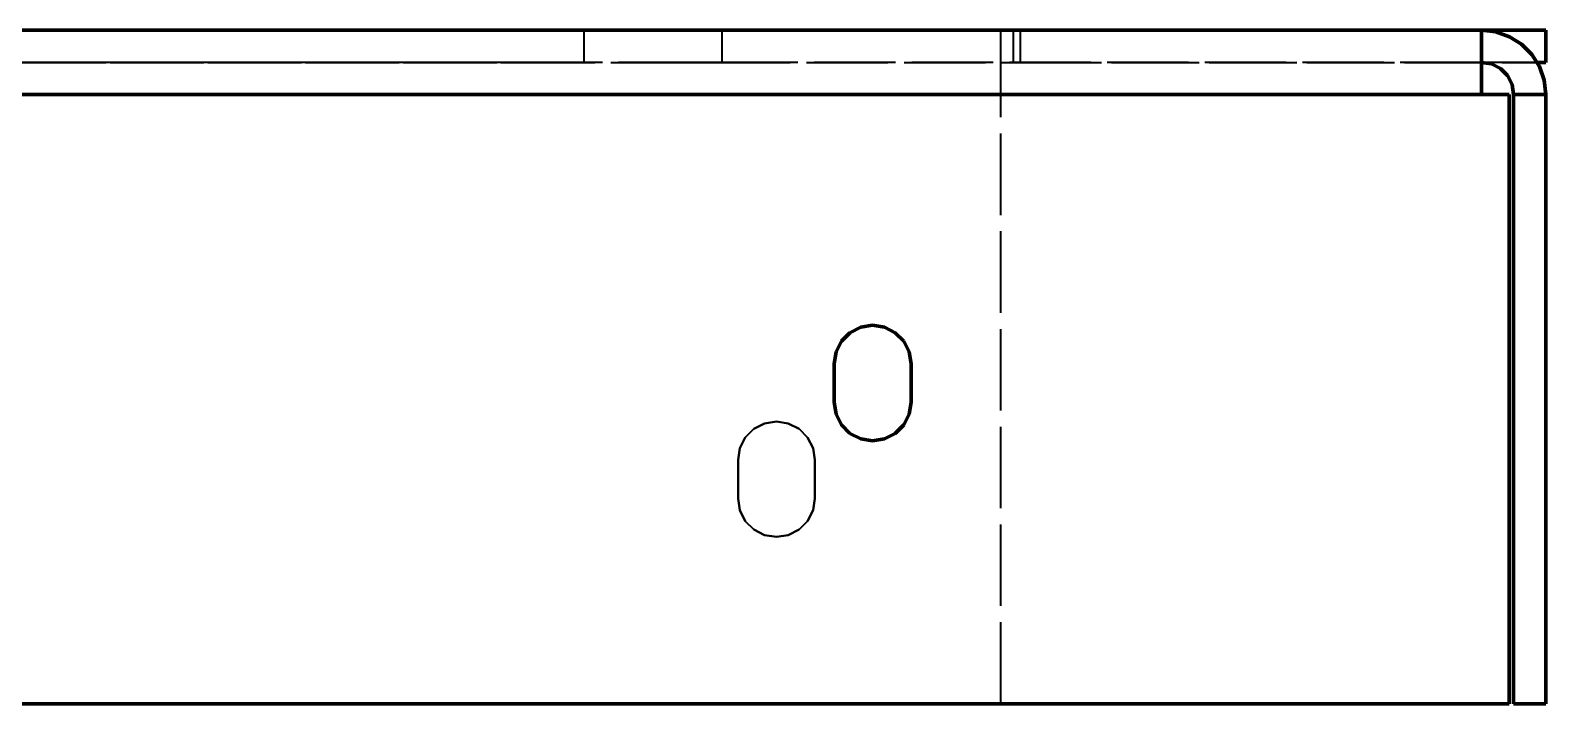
# Model space of a CAD drawing. Header units: millimetres. Extents: x 0 to 420, y 0 to 297.
# Drawn here: x 177.52 to 201.16, y 131.5 to 142 of the extents above; entities that cross this region are included whole.
import ezdxf

# ---------------------------------------------------------------- set-up
doc = ezdxf.new("R2010")
doc.units = ezdxf.units.MM
doc.linetypes.add('DASHED', pattern=[1.524, 1.27, -0.254])

msp = doc.modelspace()

# ---------------------------------------------------------------- linework, layer by layer
at = {"color": 1, "lineweight": 70}
for p, q in [((103.819, 142), (200.162, 142)), ((200.384, 141.975), (200.162, 142)), ((200.162, 142), (200.162, 141.994)), ((200.162, 142), (201.162, 142)), ((200.162, 141.994), (200.162, 141.975)), ((200.162, 141.975), (200.162, 141.944)), ((200.162, 141.944), (200.162, 141.901)), ((200.162, 141.901), (200.162, 141.847)), ((200.162, 141.847), (200.162, 141.782)), ((200.596, 141.901), (200.384, 141.975)), ((200.785, 141.782), (200.596, 141.901)), ((201.162, 142), (201.162, 141.5)), ((200.162, 141.782), (200.162, 141.707)), ((200.162, 141.707), (200.162, 141.623)), ((200.162, 141.623), (200.162, 141.532)), ((200.944, 141.623), (200.785, 141.782)), ((201.063, 141.434), (200.944, 141.623)), ((200.162, 141.532), (200.162, 141.434)), ((200.162, 141.5), (200.316, 141.476)), ((200.162, 141.434), (200.162, 141.33)), ((200.316, 141.476), (200.456, 141.405)), ((200.456, 141.405), (200.566, 141.294)), ((201.162, 141.5), (201.028, 141.5)), ((201.137, 141.223), (201.063, 141.434)), ((200.162, 141.33), (200.162, 141.223)), ((200.162, 141.223), (200.162, 141.112)), ((200.566, 141.294), (200.637, 141.155)), ((200.637, 141.155), (200.662, 141)), ((201.162, 141), (201.137, 141.223)), ((200.162, 141), (103.819, 141)), ((200.162, 141.112), (200.162, 141)), ((200.162, 141), (200.591, 141)), ((200.591, 141), (200.591, 131.5)), ((200.662, 141), (200.662, 131.5)), ((200.662, 141), (201.162, 141)), ((201.162, 131.5), (201.162, 141)), ((190.309, 137.285), (190.476, 137.371)), ((190.476, 137.371), (190.662, 137.4)), ((190.662, 137.4), (190.847, 137.371)), ((190.847, 137.371), (191.014, 137.285)), ((190.091, 136.985), (190.176, 137.153)), ((190.176, 137.153), (190.309, 137.285)), ((191.014, 137.285), (191.147, 137.153)), ((191.147, 137.153), (191.232, 136.985)), ((190.062, 136.8), (190.091, 136.985)), ((191.232, 136.985), (191.262, 136.8)), ((190.062, 136.2), (190.062, 136.8)), ((191.262, 136.8), (191.262, 136.2)), ((190.091, 136.015), (190.062, 136.2)), ((191.262, 136.2), (191.232, 136.015)), ((190.176, 135.847), (190.091, 136.015)), ((191.232, 136.015), (191.147, 135.847)), ((190.309, 135.715), (190.176, 135.847)), ((190.476, 135.629), (190.309, 135.715)), ((191.014, 135.715), (190.847, 135.629)), ((191.147, 135.847), (191.014, 135.715)), ((190.662, 135.6), (190.476, 135.629)), ((190.847, 135.629), (190.662, 135.6)), ((200.591, 131.5), (103.55, 131.5)), ((200.662, 131.5), (201.162, 131.5))]:
    msp.add_line(p, q, dxfattribs=at)
at = {"color": 5, "linetype": 'DASHED', "lineweight": 35}
for p, q in [((192.662, 142), (103.819, 142)), ((186.162, 142), (108.662, 142)), ((108.662, 142), (186.162, 142)), ((186.162, 141.5), (186.162, 142)), ((186.162, 141.5), (186.162, 142)), ((187.028, 142), (187.012, 142)), ((187.012, 142), (187.028, 142)), ((187.028, 142), (187.012, 142)), ((187.012, 142), (187.028, 142)), ((187.028, 142), (187.012, 142)), ((187.012, 142), (187.028, 142)), ((187.028, 142), (187.012, 142)), ((187.012, 142), (187.028, 142)), ((187.028, 142), (187.012, 142)), ((187.012, 142), (187.028, 142)), ((187.028, 142), (187.012, 142)), ((187.012, 142), (187.028, 142)), ((187.076, 142), (187.028, 142)), ((187.028, 142), (187.076, 142)), ((187.076, 142), (187.028, 142)), ((187.028, 142), (187.076, 142)), ((187.076, 142), (187.028, 142)), ((187.028, 142), (187.076, 142)), ((187.076, 142), (187.028, 142)), ((187.028, 142), (187.076, 142)), ((187.076, 142), (187.028, 142)), ((187.028, 142), (187.076, 142)), ((187.076, 142), (187.028, 142)), ((187.028, 142), (187.076, 142)), ((187.153, 142), (187.076, 142)), ((187.076, 142), (187.153, 142)), ((187.153, 142), (187.076, 142)), ((187.076, 142), (187.153, 142)), ((187.153, 142), (187.076, 142)), ((187.076, 142), (187.153, 142)), ((187.153, 142), (187.076, 142)), ((187.076, 142), (187.153, 142)), ((187.153, 142), (187.076, 142)), ((187.076, 142), (187.153, 142)), ((187.153, 142), (187.076, 142)), ((187.076, 142), (187.153, 142)), ((187.256, 142), (187.153, 142)), ((187.153, 142), (187.256, 142)), ((187.256, 142), (187.153, 142)), ((187.153, 142), (187.256, 142)), ((187.256, 142), (187.153, 142)), ((187.153, 142), (187.256, 142)), ((187.256, 142), (187.153, 142)), ((187.153, 142), (187.256, 142)), ((187.256, 142), (187.153, 142)), ((187.153, 142), (187.256, 142)), ((187.256, 142), (187.153, 142)), ((187.153, 142), (187.256, 142)), ((187.38, 142), (187.256, 142)), ((187.256, 142), (187.38, 142)), ((187.38, 142), (187.256, 142)), ((187.256, 142), (187.38, 142)), ((187.38, 142), (187.256, 142)), ((187.256, 142), (187.38, 142)), ((187.38, 142), (187.256, 142)), ((187.256, 142), (187.38, 142)), ((187.38, 142), (187.256, 142)), ((187.256, 142), (187.38, 142)), ((187.38, 142), (187.256, 142)), ((187.256, 142), (187.38, 142)), ((187.517, 142), (187.38, 142)), ((187.38, 142), (187.517, 142)), ((187.517, 142), (187.38, 142)), ((187.38, 142), (187.517, 142)), ((187.517, 142), (187.38, 142)), ((187.38, 142), (187.517, 142)), ((187.517, 142), (187.38, 142)), ((187.38, 142), (187.517, 142)), ((187.517, 142), (187.38, 142)), ((187.38, 142), (187.517, 142)), ((187.517, 142), (187.38, 142)), ((187.38, 142), (187.517, 142)), ((187.662, 142), (187.517, 142)), ((187.517, 142), (187.662, 142)), ((187.662, 142), (187.517, 142)), ((187.517, 142), (187.662, 142)), ((187.662, 142), (187.517, 142)), ((187.517, 142), (187.662, 142)), ((187.662, 142), (187.517, 142)), ((187.517, 142), (187.662, 142)), ((187.662, 142), (187.517, 142)), ((187.517, 142), (187.662, 142)), ((187.662, 142), (187.517, 142)), ((187.517, 142), (187.662, 142)), ((187.806, 142), (187.662, 142)), ((187.662, 142), (187.806, 142)), ((187.806, 142), (187.662, 142)), ((187.662, 142), (187.806, 142)), ((187.806, 142), (187.662, 142)), ((187.662, 142), (187.806, 142)), ((187.806, 142), (187.662, 142)), ((187.662, 142), (187.806, 142)), ((187.806, 142), (187.662, 142)), ((187.662, 142), (187.806, 142)), ((187.806, 142), (187.662, 142)), ((187.662, 142), (187.806, 142)), ((187.944, 142), (187.806, 142)), ((187.806, 142), (187.944, 142)), ((187.944, 142), (187.806, 142)), ((187.806, 142), (187.944, 142)), ((187.944, 142), (187.806, 142)), ((187.806, 142), (187.944, 142)), ((187.944, 142), (187.806, 142)), ((187.806, 142), (187.944, 142)), ((187.944, 142), (187.806, 142)), ((187.806, 142), (187.944, 142)), ((187.944, 142), (187.806, 142)), ((187.806, 142), (187.944, 142)), ((188.067, 142), (187.944, 142)), ((187.944, 142), (188.067, 142)), ((188.067, 142), (187.944, 142)), ((187.944, 142), (188.067, 142)), ((188.067, 142), (187.944, 142)), ((187.944, 142), (188.067, 142)), ((188.067, 142), (187.944, 142)), ((187.944, 142), (188.067, 142)), ((188.067, 142), (187.944, 142)), ((187.944, 142), (188.067, 142)), ((188.067, 142), (187.944, 142)), ((187.944, 142), (188.067, 142)), ((188.17, 142), (188.067, 142)), ((188.067, 142), (188.17, 142)), ((188.17, 142), (188.067, 142)), ((188.067, 142), (188.17, 142)), ((188.17, 142), (188.067, 142)), ((188.067, 142), (188.17, 142)), ((188.17, 142), (188.067, 142)), ((188.067, 142), (188.17, 142)), ((188.17, 142), (188.067, 142)), ((188.067, 142), (188.17, 142)), ((188.17, 142), (188.067, 142)), ((188.067, 142), (188.17, 142)), ((188.247, 142), (188.17, 142)), ((188.17, 142), (188.247, 142)), ((188.247, 142), (188.17, 142)), ((188.17, 142), (188.247, 142)), ((188.247, 142), (188.17, 142)), ((188.17, 142), (188.247, 142)), ((188.247, 142), (188.17, 142)), ((188.17, 142), (188.247, 142)), ((188.247, 142), (188.17, 142)), ((188.17, 142), (188.247, 142)), ((188.247, 142), (188.17, 142)), ((188.17, 142), (188.247, 142)), ((188.295, 142), (188.247, 142)), ((188.247, 142), (188.295, 142)), ((188.295, 142), (188.247, 142)), ((188.247, 142), (188.295, 142)), ((188.295, 142), (188.247, 142)), ((188.247, 142), (188.295, 142)), ((188.295, 142), (188.247, 142)), ((188.247, 142), (188.295, 142)), ((188.295, 142), (188.247, 142)), ((188.247, 142), (188.295, 142)), ((188.295, 142), (188.247, 142)), ((188.247, 142), (188.295, 142)), ((188.312, 142), (188.295, 142)), ((188.295, 142), (188.312, 142)), ((188.312, 142), (188.295, 142)), ((188.295, 142), (188.312, 142)), ((188.312, 142), (188.295, 142)), ((188.295, 142), (188.312, 142)), ((188.312, 142), (188.295, 142)), ((188.295, 142), (188.312, 142)), ((188.312, 142), (188.295, 142)), ((188.295, 142), (188.312, 142)), ((188.312, 142), (188.295, 142)), ((188.295, 142), (188.312, 142)), ((188.312, 142), (188.312, 141.5)), ((188.312, 142), (188.312, 141.5)), ((188.312, 142), (188.312, 141.5)), ((188.312, 142), (188.312, 141.5)), ((188.312, 142), (188.312, 141.5)), ((188.312, 142), (188.312, 141.5)), ((192.662, 141.994), (192.662, 142)), ((192.662, 141.5), (192.662, 142)), ((192.664, 142), (192.662, 142)), ((192.662, 141.975), (192.662, 141.994)), ((192.662, 141.944), (192.662, 141.975)), ((192.662, 141.901), (192.662, 141.944)), ((192.662, 141.847), (192.662, 141.901)), ((192.662, 141.782), (192.662, 141.847)), ((192.672, 142), (192.664, 142)), ((192.683, 142), (192.672, 142)), ((192.699, 142), (192.683, 142)), ((192.718, 142), (192.699, 142)), ((192.739, 142), (192.718, 142)), ((192.762, 142), (192.739, 142)), ((192.784, 142), (192.762, 142)), ((192.805, 142), (192.784, 142)), ((192.824, 142), (192.805, 142)), ((192.84, 142), (192.824, 142)), ((192.852, 142), (192.84, 142)), ((192.859, 142), (192.852, 142)), ((192.862, 142), (192.859, 142)), ((192.862, 141.5), (192.862, 142)), ((192.862, 141.5), (192.862, 142)), ((192.862, 142), (201.162, 142)), ((192.962, 142), (192.962, 141.5)), ((192.962, 142), (192.962, 141.5)), ((200.162, 142), (192.962, 142)), ((192.962, 142), (200.162, 142)), ((200.064, 142), (200.062, 142)), ((200.062, 142), (200.062, 142)), ((200.062, 142), (200.062, 142)), ((200.062, 142), (200.064, 142)), ((200.067, 142), (200.064, 142)), ((200.064, 142), (200.067, 142)), ((200.072, 142), (200.067, 142)), ((200.067, 142), (200.072, 142)), ((200.077, 142), (200.072, 142)), ((200.072, 142), (200.077, 142)), ((200.083, 142), (200.077, 142)), ((200.077, 142), (200.083, 142)), ((200.091, 142), (200.083, 142)), ((200.083, 142), (200.091, 142)), ((200.099, 142), (200.091, 142)), ((200.091, 142), (200.099, 142)), ((200.108, 142), (200.099, 142)), ((200.099, 142), (200.108, 142)), ((200.118, 142), (200.108, 142)), ((200.108, 142), (200.118, 142)), ((200.129, 142), (200.118, 142)), ((200.118, 142), (200.129, 142)), ((200.139, 142), (200.129, 142)), ((200.129, 142), (200.139, 142)), ((200.15, 142), (200.139, 142)), ((200.139, 142), (200.15, 142)), ((200.162, 142), (200.15, 142)), ((200.15, 142), (200.162, 142)), ((200.384, 141.975), (200.162, 142)), ((200.162, 142), (200.384, 141.975)), ((200.162, 141.5), (200.162, 142)), ((200.162, 142), (200.384, 141.975)), ((200.596, 141.901), (200.384, 141.975)), ((200.384, 141.975), (200.596, 141.901)), ((200.384, 141.975), (200.596, 141.901)), ((200.785, 141.782), (200.596, 141.901)), ((200.596, 141.901), (200.785, 141.782)), ((200.596, 141.901), (200.785, 141.782)), ((201.162, 141.5), (201.162, 142)), ((192.662, 141.707), (192.662, 141.782)), ((192.662, 141.623), (192.662, 141.707)), ((192.662, 141.532), (192.662, 141.623)), ((200.944, 141.623), (200.785, 141.782)), ((200.785, 141.782), (200.944, 141.623)), ((200.785, 141.782), (200.944, 141.623)), ((201.063, 141.434), (200.944, 141.623)), ((200.944, 141.623), (201.063, 141.434)), ((200.944, 141.623), (201.063, 141.434)), ((66.184, 141.5), (192.662, 141.5)), ((200.162, 141.5), (103.819, 141.5)), ((108.662, 141.5), (186.162, 141.5)), ((186.162, 141.5), (108.662, 141.5)), ((187.028, 141.5), (187.012, 141.5)), ((187.012, 141.5), (187.028, 141.5)), ((187.028, 141.5), (187.012, 141.5)), ((187.012, 141.5), (187.028, 141.5)), ((187.028, 141.5), (187.012, 141.5)), ((187.012, 141.5), (187.028, 141.5)), ((187.028, 141.5), (187.012, 141.5)), ((187.012, 141.5), (187.028, 141.5)), ((187.028, 141.5), (187.012, 141.5)), ((187.012, 141.5), (187.028, 141.5)), ((187.028, 141.5), (187.012, 141.5)), ((187.012, 141.5), (187.028, 141.5)), ((187.076, 141.5), (187.028, 141.5)), ((187.028, 141.5), (187.076, 141.5)), ((187.076, 141.5), (187.028, 141.5)), ((187.028, 141.5), (187.076, 141.5)), ((187.076, 141.5), (187.028, 141.5)), ((187.028, 141.5), (187.076, 141.5)), ((187.076, 141.5), (187.028, 141.5)), ((187.028, 141.5), (187.076, 141.5)), ((187.076, 141.5), (187.028, 141.5)), ((187.028, 141.5), (187.076, 141.5)), ((187.076, 141.5), (187.028, 141.5)), ((187.028, 141.5), (187.076, 141.5)), ((187.153, 141.5), (187.076, 141.5)), ((187.076, 141.5), (187.153, 141.5)), ((187.153, 141.5), (187.076, 141.5)), ((187.076, 141.5), (187.153, 141.5)), ((187.153, 141.5), (187.076, 141.5)), ((187.076, 141.5), (187.153, 141.5)), ((187.153, 141.5), (187.076, 141.5)), ((187.076, 141.5), (187.153, 141.5)), ((187.153, 141.5), (187.076, 141.5)), ((187.076, 141.5), (187.153, 141.5)), ((187.153, 141.5), (187.076, 141.5)), ((187.076, 141.5), (187.153, 141.5)), ((187.256, 141.5), (187.153, 141.5)), ((187.153, 141.5), (187.256, 141.5)), ((187.256, 141.5), (187.153, 141.5)), ((187.153, 141.5), (187.256, 141.5)), ((187.256, 141.5), (187.153, 141.5)), ((187.153, 141.5), (187.256, 141.5)), ((187.256, 141.5), (187.153, 141.5)), ((187.153, 141.5), (187.256, 141.5)), ((187.256, 141.5), (187.153, 141.5)), ((187.153, 141.5), (187.256, 141.5)), ((187.256, 141.5), (187.153, 141.5)), ((187.153, 141.5), (187.256, 141.5)), ((187.38, 141.5), (187.256, 141.5)), ((187.256, 141.5), (187.38, 141.5)), ((187.38, 141.5), (187.256, 141.5)), ((187.256, 141.5), (187.38, 141.5)), ((187.38, 141.5), (187.256, 141.5)), ((187.256, 141.5), (187.38, 141.5)), ((187.38, 141.5), (187.256, 141.5)), ((187.256, 141.5), (187.38, 141.5)), ((187.38, 141.5), (187.256, 141.5)), ((187.256, 141.5), (187.38, 141.5)), ((187.38, 141.5), (187.256, 141.5)), ((187.256, 141.5), (187.38, 141.5)), ((187.517, 141.5), (187.38, 141.5)), ((187.38, 141.5), (187.517, 141.5)), ((187.517, 141.5), (187.38, 141.5)), ((187.38, 141.5), (187.517, 141.5)), ((187.517, 141.5), (187.38, 141.5)), ((187.38, 141.5), (187.517, 141.5)), ((187.517, 141.5), (187.38, 141.5)), ((187.38, 141.5), (187.517, 141.5)), ((187.517, 141.5), (187.38, 141.5)), ((187.38, 141.5), (187.517, 141.5)), ((187.517, 141.5), (187.38, 141.5)), ((187.38, 141.5), (187.517, 141.5)), ((187.662, 141.5), (187.517, 141.5)), ((187.517, 141.5), (187.662, 141.5)), ((187.662, 141.5), (187.517, 141.5)), ((187.517, 141.5), (187.662, 141.5)), ((187.662, 141.5), (187.517, 141.5)), ((187.517, 141.5), (187.662, 141.5)), ((187.662, 141.5), (187.517, 141.5)), ((187.517, 141.5), (187.662, 141.5)), ((187.662, 141.5), (187.517, 141.5)), ((187.517, 141.5), (187.662, 141.5)), ((187.662, 141.5), (187.517, 141.5)), ((187.517, 141.5), (187.662, 141.5)), ((187.806, 141.5), (187.662, 141.5)), ((187.662, 141.5), (187.806, 141.5)), ((187.806, 141.5), (187.662, 141.5)), ((187.662, 141.5), (187.806, 141.5)), ((187.806, 141.5), (187.662, 141.5)), ((187.662, 141.5), (187.806, 141.5)), ((187.806, 141.5), (187.662, 141.5)), ((187.662, 141.5), (187.806, 141.5)), ((187.806, 141.5), (187.662, 141.5)), ((187.662, 141.5), (187.806, 141.5)), ((187.806, 141.5), (187.662, 141.5)), ((187.662, 141.5), (187.806, 141.5)), ((187.944, 141.5), (187.806, 141.5)), ((187.806, 141.5), (187.944, 141.5)), ((187.944, 141.5), (187.806, 141.5)), ((187.806, 141.5), (187.944, 141.5)), ((187.944, 141.5), (187.806, 141.5)), ((187.806, 141.5), (187.944, 141.5)), ((187.944, 141.5), (187.806, 141.5)), ((187.806, 141.5), (187.944, 141.5)), ((187.944, 141.5), (187.806, 141.5)), ((187.806, 141.5), (187.944, 141.5)), ((187.944, 141.5), (187.806, 141.5)), ((187.806, 141.5), (187.944, 141.5)), ((188.067, 141.5), (187.944, 141.5)), ((187.944, 141.5), (188.067, 141.5)), ((188.067, 141.5), (187.944, 141.5)), ((187.944, 141.5), (188.067, 141.5)), ((188.067, 141.5), (187.944, 141.5)), ((187.944, 141.5), (188.067, 141.5)), ((188.067, 141.5), (187.944, 141.5)), ((187.944, 141.5), (188.067, 141.5)), ((188.067, 141.5), (187.944, 141.5)), ((187.944, 141.5), (188.067, 141.5)), ((188.067, 141.5), (187.944, 141.5)), ((187.944, 141.5), (188.067, 141.5)), ((188.17, 141.5), (188.067, 141.5)), ((188.067, 141.5), (188.17, 141.5)), ((188.17, 141.5), (188.067, 141.5)), ((188.067, 141.5), (188.17, 141.5)), ((188.17, 141.5), (188.067, 141.5)), ((188.067, 141.5), (188.17, 141.5)), ((188.17, 141.5), (188.067, 141.5)), ((188.067, 141.5), (188.17, 141.5)), ((188.17, 141.5), (188.067, 141.5)), ((188.067, 141.5), (188.17, 141.5)), ((188.17, 141.5), (188.067, 141.5)), ((188.067, 141.5), (188.17, 141.5)), ((188.247, 141.5), (188.17, 141.5)), ((188.17, 141.5), (188.247, 141.5)), ((188.247, 141.5), (188.17, 141.5)), ((188.17, 141.5), (188.247, 141.5)), ((188.247, 141.5), (188.17, 141.5)), ((188.17, 141.5), (188.247, 141.5)), ((188.247, 141.5), (188.17, 141.5)), ((188.17, 141.5), (188.247, 141.5)), ((188.247, 141.5), (188.17, 141.5)), ((188.17, 141.5), (188.247, 141.5)), ((188.247, 141.5), (188.17, 141.5)), ((188.17, 141.5), (188.247, 141.5)), ((188.295, 141.5), (188.247, 141.5)), ((188.247, 141.5), (188.295, 141.5)), ((188.295, 141.5), (188.247, 141.5)), ((188.247, 141.5), (188.295, 141.5)), ((188.295, 141.5), (188.247, 141.5)), ((188.247, 141.5), (188.295, 141.5)), ((188.295, 141.5), (188.247, 141.5)), ((188.247, 141.5), (188.295, 141.5)), ((188.295, 141.5), (188.247, 141.5)), ((188.247, 141.5), (188.295, 141.5)), ((188.295, 141.5), (188.247, 141.5)), ((188.247, 141.5), (188.295, 141.5)), ((188.312, 141.5), (188.295, 141.5)), ((188.295, 141.5), (188.312, 141.5)), ((188.312, 141.5), (188.295, 141.5)), ((188.295, 141.5), (188.312, 141.5)), ((188.312, 141.5), (188.295, 141.5)), ((188.295, 141.5), (188.312, 141.5)), ((188.312, 141.5), (188.295, 141.5)), ((188.295, 141.5), (188.312, 141.5)), ((188.312, 141.5), (188.295, 141.5)), ((188.295, 141.5), (188.312, 141.5)), ((188.312, 141.5), (188.295, 141.5)), ((188.295, 141.5), (188.312, 141.5)), ((192.662, 141.434), (192.662, 141.532)), ((192.662, 141.5), (192.664, 141.5)), ((192.662, 141.497), (192.662, 141.5)), ((192.662, 141.487), (192.662, 141.497)), ((192.662, 141.472), (192.662, 141.487)), ((192.662, 141.45), (192.662, 141.472)), ((192.662, 141.423), (192.662, 141.45)), ((192.662, 141.33), (192.662, 141.434)), ((192.662, 141.391), (192.662, 141.423)), ((192.662, 141.354), (192.662, 141.391)), ((192.664, 141.5), (192.672, 141.5)), ((192.672, 141.5), (192.683, 141.5)), ((192.683, 141.5), (192.699, 141.5)), ((192.699, 141.5), (192.718, 141.5)), ((192.718, 141.5), (192.739, 141.5)), ((192.739, 141.5), (192.762, 141.5)), ((192.762, 141.5), (192.784, 141.5)), ((192.784, 141.5), (192.805, 141.5)), ((192.805, 141.5), (192.824, 141.5)), ((192.824, 141.5), (192.84, 141.5)), ((192.84, 141.5), (192.852, 141.5)), ((192.852, 141.5), (192.859, 141.5)), ((192.859, 141.5), (192.862, 141.5)), ((192.862, 141.5), (201.162, 141.5)), ((192.962, 141.5), (200.162, 141.5)), ((200.162, 141.5), (192.962, 141.5)), ((200.064, 141.5), (200.062, 141.5)), ((200.062, 141.5), (200.062, 141.5)), ((200.062, 141.5), (200.062, 141.5)), ((200.062, 141.5), (200.064, 141.5)), ((200.067, 141.5), (200.064, 141.5)), ((200.064, 141.5), (200.067, 141.5)), ((200.072, 141.5), (200.067, 141.5)), ((200.067, 141.5), (200.072, 141.5)), ((200.077, 141.5), (200.072, 141.5)), ((200.072, 141.5), (200.077, 141.5)), ((200.083, 141.5), (200.077, 141.5)), ((200.077, 141.5), (200.083, 141.5)), ((200.091, 141.5), (200.083, 141.5)), ((200.083, 141.5), (200.091, 141.5)), ((200.099, 141.5), (200.091, 141.5)), ((200.091, 141.5), (200.099, 141.5)), ((200.108, 141.5), (200.099, 141.5)), ((200.099, 141.5), (200.108, 141.5)), ((200.118, 141.5), (200.108, 141.5)), ((200.108, 141.5), (200.118, 141.5)), ((200.129, 141.5), (200.118, 141.5)), ((200.118, 141.5), (200.129, 141.5)), ((200.139, 141.5), (200.129, 141.5)), ((200.129, 141.5), (200.139, 141.5)), ((200.15, 141.5), (200.139, 141.5)), ((200.139, 141.5), (200.15, 141.5)), ((200.162, 141.5), (200.15, 141.5)), ((200.15, 141.5), (200.162, 141.5)), ((200.162, 141.5), (200.316, 141.476)), ((200.316, 141.476), (200.162, 141.5)), ((201.028, 141.5), (200.162, 141.5)), ((200.162, 141.5), (200.162, 141.497)), ((200.316, 141.476), (200.162, 141.5)), ((200.162, 141.497), (200.162, 141.487)), ((200.162, 141.487), (200.162, 141.472)), ((200.162, 141.472), (200.162, 141.45)), ((200.162, 141.45), (200.162, 141.423)), ((200.162, 141.423), (200.162, 141.391)), ((200.162, 141.391), (200.162, 141.354)), ((200.316, 141.476), (200.456, 141.405)), ((200.456, 141.405), (200.316, 141.476)), ((200.456, 141.405), (200.316, 141.476)), ((200.456, 141.405), (200.566, 141.294)), ((200.566, 141.294), (200.456, 141.405)), ((200.566, 141.294), (200.456, 141.405)), ((201.137, 141.223), (201.063, 141.434)), ((201.063, 141.434), (201.137, 141.223)), ((201.063, 141.434), (201.137, 141.223)), ((192.662, 141.312), (192.662, 141.354)), ((192.662, 141.223), (192.662, 141.33)), ((192.662, 141.266), (192.662, 141.312)), ((192.662, 141.217), (192.662, 141.266)), ((192.662, 141.112), (192.662, 141.223)), ((192.662, 141.165), (192.662, 141.217)), ((192.662, 141.111), (192.662, 141.165)), ((200.162, 141.354), (200.162, 141.312)), ((200.162, 141.312), (200.162, 141.266)), ((200.162, 141.266), (200.162, 141.217)), ((200.162, 141.217), (200.162, 141.165)), ((200.162, 141.165), (200.162, 141.111)), ((200.566, 141.294), (200.637, 141.155)), ((200.637, 141.155), (200.566, 141.294)), ((200.637, 141.155), (200.566, 141.294)), ((200.637, 141.155), (200.662, 141)), ((200.662, 141), (200.637, 141.155)), ((200.662, 141), (200.637, 141.155)), ((201.162, 141), (201.137, 141.223)), ((201.137, 141.223), (201.162, 141)), ((201.137, 141.223), (201.162, 141)), ((192.662, 141), (192.662, 141.112)), ((192.662, 141.056), (192.662, 141.111)), ((192.662, 141), (192.662, 141.056)), ((192.662, 131.5), (192.662, 141)), ((192.662, 131.5), (192.662, 141)), ((200.162, 141.111), (200.162, 141.056)), ((200.162, 141.056), (200.162, 141)), ((200.162, 141), (200.591, 141)), ((200.591, 141), (200.591, 131.5)), ((200.662, 141), (200.662, 131.5)), ((200.662, 131.5), (200.662, 141)), ((200.662, 141), (201.162, 141)), ((200.662, 131.5), (200.662, 141)), ((200.662, 141), (201.162, 141)), ((201.162, 131.5), (201.162, 141)), ((201.162, 141), (201.162, 131.5)), ((201.162, 141), (201.162, 131.5)), ((190.476, 137.371), (190.309, 137.285)), ((190.662, 137.4), (190.476, 137.371)), ((190.847, 137.371), (190.662, 137.4)), ((191.014, 137.285), (190.847, 137.371)), ((200.662, 137.396), (200.662, 137.4)), ((200.662, 137.4), (200.662, 137.396)), ((200.662, 137.396), (200.662, 137.4)), ((200.662, 137.4), (200.662, 137.396)), ((200.662, 137.396), (200.662, 137.4)), ((200.662, 137.4), (200.662, 137.396)), ((200.662, 137.396), (200.662, 137.4)), ((200.662, 137.4), (200.662, 137.396)), ((200.662, 137.396), (200.662, 137.4)), ((200.662, 137.4), (200.662, 137.396)), ((200.662, 137.396), (200.662, 137.4)), ((200.662, 137.4), (200.662, 137.396)), ((200.662, 137.385), (200.662, 137.396)), ((200.662, 137.396), (200.662, 137.385)), ((200.662, 137.385), (200.662, 137.396)), ((200.662, 137.396), (200.662, 137.385)), ((200.662, 137.385), (200.662, 137.396)), ((200.662, 137.396), (200.662, 137.385)), ((200.662, 137.385), (200.662, 137.396)), ((200.662, 137.396), (200.662, 137.385)), ((200.662, 137.385), (200.662, 137.396)), ((200.662, 137.396), (200.662, 137.385)), ((200.662, 137.385), (200.662, 137.396)), ((200.662, 137.396), (200.662, 137.385)), ((200.662, 137.366), (200.662, 137.385)), ((200.662, 137.385), (200.662, 137.366)), ((200.662, 137.366), (200.662, 137.385)), ((200.662, 137.385), (200.662, 137.366)), ((200.662, 137.366), (200.662, 137.385)), ((200.662, 137.385), (200.662, 137.366)), ((200.662, 137.366), (200.662, 137.385)), ((200.662, 137.385), (200.662, 137.366)), ((200.662, 137.366), (200.662, 137.385)), ((200.662, 137.385), (200.662, 137.366)), ((200.662, 137.366), (200.662, 137.385)), ((200.662, 137.385), (200.662, 137.366)), ((200.662, 137.341), (200.662, 137.366)), ((200.662, 137.366), (200.662, 137.341)), ((200.662, 137.341), (200.662, 137.366)), ((200.662, 137.366), (200.662, 137.341)), ((200.662, 137.341), (200.662, 137.366)), ((200.662, 137.366), (200.662, 137.341)), ((200.662, 137.341), (200.662, 137.366)), ((200.662, 137.366), (200.662, 137.341)), ((200.662, 137.341), (200.662, 137.366)), ((200.662, 137.366), (200.662, 137.341)), ((200.662, 137.341), (200.662, 137.366)), ((200.662, 137.366), (200.662, 137.341)), ((201.162, 137.396), (201.162, 137.4)), ((201.162, 137.4), (201.162, 137.396)), ((201.162, 137.396), (201.162, 137.4)), ((201.162, 137.4), (201.162, 137.396)), ((201.162, 137.396), (201.162, 137.4)), ((201.162, 137.4), (201.162, 137.396)), ((201.162, 137.396), (201.162, 137.4)), ((201.162, 137.4), (201.162, 137.396)), ((201.162, 137.396), (201.162, 137.4)), ((201.162, 137.4), (201.162, 137.396)), ((201.162, 137.396), (201.162, 137.4)), ((201.162, 137.4), (201.162, 137.396)), ((201.162, 137.385), (201.162, 137.396)), ((201.162, 137.396), (201.162, 137.385)), ((201.162, 137.385), (201.162, 137.396)), ((201.162, 137.396), (201.162, 137.385)), ((201.162, 137.385), (201.162, 137.396)), ((201.162, 137.396), (201.162, 137.385)), ((201.162, 137.385), (201.162, 137.396)), ((201.162, 137.396), (201.162, 137.385)), ((201.162, 137.385), (201.162, 137.396)), ((201.162, 137.396), (201.162, 137.385)), ((201.162, 137.385), (201.162, 137.396)), ((201.162, 137.396), (201.162, 137.385)), ((201.162, 137.366), (201.162, 137.385)), ((201.162, 137.385), (201.162, 137.366)), ((201.162, 137.366), (201.162, 137.385)), ((201.162, 137.385), (201.162, 137.366)), ((201.162, 137.366), (201.162, 137.385)), ((201.162, 137.385), (201.162, 137.366)), ((201.162, 137.366), (201.162, 137.385)), ((201.162, 137.385), (201.162, 137.366)), ((201.162, 137.366), (201.162, 137.385)), ((201.162, 137.385), (201.162, 137.366)), ((201.162, 137.366), (201.162, 137.385)), ((201.162, 137.385), (201.162, 137.366)), ((201.162, 137.341), (201.162, 137.366)), ((201.162, 137.366), (201.162, 137.341)), ((201.162, 137.341), (201.162, 137.366)), ((201.162, 137.366), (201.162, 137.341)), ((201.162, 137.341), (201.162, 137.366)), ((201.162, 137.366), (201.162, 137.341)), ((201.162, 137.341), (201.162, 137.366)), ((201.162, 137.366), (201.162, 137.341)), ((201.162, 137.341), (201.162, 137.366)), ((201.162, 137.366), (201.162, 137.341)), ((201.162, 137.341), (201.162, 137.366)), ((201.162, 137.366), (201.162, 137.341)), ((190.176, 137.153), (190.091, 136.985)), ((190.309, 137.285), (190.176, 137.153)), ((191.147, 137.153), (191.014, 137.285)), ((191.232, 136.985), (191.147, 137.153)), ((200.662, 137.308), (200.662, 137.341)), ((200.662, 137.341), (200.662, 137.308)), ((200.662, 137.308), (200.662, 137.341)), ((200.662, 137.341), (200.662, 137.308)), ((200.662, 137.308), (200.662, 137.341)), ((200.662, 137.341), (200.662, 137.308)), ((200.662, 137.308), (200.662, 137.341)), ((200.662, 137.341), (200.662, 137.308)), ((200.662, 137.308), (200.662, 137.341)), ((200.662, 137.341), (200.662, 137.308)), ((200.662, 137.308), (200.662, 137.341)), ((200.662, 137.341), (200.662, 137.308)), ((200.662, 137.269), (200.662, 137.308)), ((200.662, 137.308), (200.662, 137.269)), ((200.662, 137.269), (200.662, 137.308)), ((200.662, 137.308), (200.662, 137.269)), ((200.662, 137.269), (200.662, 137.308)), ((200.662, 137.308), (200.662, 137.269)), ((200.662, 137.269), (200.662, 137.308)), ((200.662, 137.308), (200.662, 137.269)), ((200.662, 137.269), (200.662, 137.308)), ((200.662, 137.308), (200.662, 137.269)), ((200.662, 137.269), (200.662, 137.308)), ((200.662, 137.308), (200.662, 137.269)), ((200.662, 137.224), (200.662, 137.269)), ((200.662, 137.269), (200.662, 137.224)), ((200.662, 137.224), (200.662, 137.269)), ((200.662, 137.269), (200.662, 137.224)), ((200.662, 137.224), (200.662, 137.269)), ((200.662, 137.269), (200.662, 137.224)), ((200.662, 137.224), (200.662, 137.269)), ((200.662, 137.269), (200.662, 137.224)), ((200.662, 137.224), (200.662, 137.269)), ((200.662, 137.269), (200.662, 137.224)), ((200.662, 137.224), (200.662, 137.269)), ((200.662, 137.269), (200.662, 137.224)), ((200.662, 137.174), (200.662, 137.224)), ((200.662, 137.224), (200.662, 137.174)), ((200.662, 137.174), (200.662, 137.224)), ((200.662, 137.224), (200.662, 137.174)), ((200.662, 137.174), (200.662, 137.224)), ((200.662, 137.224), (200.662, 137.174)), ((200.662, 137.174), (200.662, 137.224)), ((200.662, 137.224), (200.662, 137.174)), ((200.662, 137.174), (200.662, 137.224)), ((200.662, 137.224), (200.662, 137.174)), ((200.662, 137.174), (200.662, 137.224)), ((200.662, 137.224), (200.662, 137.174)), ((200.662, 137.119), (200.662, 137.174)), ((200.662, 137.174), (200.662, 137.119)), ((200.662, 137.119), (200.662, 137.174)), ((200.662, 137.174), (200.662, 137.119)), ((200.662, 137.119), (200.662, 137.174)), ((200.662, 137.174), (200.662, 137.119)), ((200.662, 137.119), (200.662, 137.174)), ((200.662, 137.174), (200.662, 137.119)), ((200.662, 137.119), (200.662, 137.174)), ((200.662, 137.174), (200.662, 137.119)), ((200.662, 137.119), (200.662, 137.174)), ((200.662, 137.174), (200.662, 137.119)), ((200.662, 137.06), (200.662, 137.119)), ((200.662, 137.119), (200.662, 137.06)), ((200.662, 137.06), (200.662, 137.119)), ((200.662, 137.119), (200.662, 137.06)), ((200.662, 137.06), (200.662, 137.119)), ((200.662, 137.119), (200.662, 137.06)), ((200.662, 137.06), (200.662, 137.119)), ((200.662, 137.119), (200.662, 137.06)), ((200.662, 137.06), (200.662, 137.119)), ((200.662, 137.119), (200.662, 137.06)), ((200.662, 137.06), (200.662, 137.119)), ((200.662, 137.119), (200.662, 137.06)), ((201.162, 137.308), (201.162, 137.341)), ((201.162, 137.341), (201.162, 137.308)), ((201.162, 137.308), (201.162, 137.341)), ((201.162, 137.341), (201.162, 137.308)), ((201.162, 137.308), (201.162, 137.341)), ((201.162, 137.341), (201.162, 137.308)), ((201.162, 137.308), (201.162, 137.341)), ((201.162, 137.341), (201.162, 137.308)), ((201.162, 137.308), (201.162, 137.341)), ((201.162, 137.341), (201.162, 137.308)), ((201.162, 137.308), (201.162, 137.341)), ((201.162, 137.341), (201.162, 137.308)), ((201.162, 137.269), (201.162, 137.308)), ((201.162, 137.308), (201.162, 137.269)), ((201.162, 137.269), (201.162, 137.308)), ((201.162, 137.308), (201.162, 137.269)), ((201.162, 137.269), (201.162, 137.308)), ((201.162, 137.308), (201.162, 137.269)), ((201.162, 137.269), (201.162, 137.308)), ((201.162, 137.308), (201.162, 137.269)), ((201.162, 137.269), (201.162, 137.308)), ((201.162, 137.308), (201.162, 137.269)), ((201.162, 137.269), (201.162, 137.308)), ((201.162, 137.308), (201.162, 137.269)), ((201.162, 137.224), (201.162, 137.269)), ((201.162, 137.269), (201.162, 137.224)), ((201.162, 137.224), (201.162, 137.269)), ((201.162, 137.269), (201.162, 137.224)), ((201.162, 137.224), (201.162, 137.269)), ((201.162, 137.269), (201.162, 137.224)), ((201.162, 137.224), (201.162, 137.269)), ((201.162, 137.269), (201.162, 137.224)), ((201.162, 137.224), (201.162, 137.269)), ((201.162, 137.269), (201.162, 137.224)), ((201.162, 137.224), (201.162, 137.269)), ((201.162, 137.269), (201.162, 137.224)), ((201.162, 137.174), (201.162, 137.224)), ((201.162, 137.224), (201.162, 137.174)), ((201.162, 137.174), (201.162, 137.224)), ((201.162, 137.224), (201.162, 137.174)), ((201.162, 137.174), (201.162, 137.224)), ((201.162, 137.224), (201.162, 137.174)), ((201.162, 137.174), (201.162, 137.224)), ((201.162, 137.224), (201.162, 137.174)), ((201.162, 137.174), (201.162, 137.224)), ((201.162, 137.224), (201.162, 137.174)), ((201.162, 137.174), (201.162, 137.224)), ((201.162, 137.224), (201.162, 137.174)), ((201.162, 137.119), (201.162, 137.174)), ((201.162, 137.174), (201.162, 137.119)), ((201.162, 137.119), (201.162, 137.174)), ((201.162, 137.174), (201.162, 137.119)), ((201.162, 137.119), (201.162, 137.174)), ((201.162, 137.174), (201.162, 137.119)), ((201.162, 137.119), (201.162, 137.174)), ((201.162, 137.174), (201.162, 137.119)), ((201.162, 137.119), (201.162, 137.174)), ((201.162, 137.174), (201.162, 137.119)), ((201.162, 137.119), (201.162, 137.174)), ((201.162, 137.174), (201.162, 137.119)), ((201.162, 137.06), (201.162, 137.119)), ((201.162, 137.119), (201.162, 137.06)), ((201.162, 137.06), (201.162, 137.119)), ((201.162, 137.119), (201.162, 137.06)), ((201.162, 137.06), (201.162, 137.119)), ((201.162, 137.119), (201.162, 137.06)), ((201.162, 137.06), (201.162, 137.119)), ((201.162, 137.119), (201.162, 137.06)), ((201.162, 137.06), (201.162, 137.119)), ((201.162, 137.119), (201.162, 137.06)), ((201.162, 137.06), (201.162, 137.119)), ((201.162, 137.119), (201.162, 137.06)), ((190.091, 136.985), (190.062, 136.8)), ((191.262, 136.8), (191.232, 136.985)), ((200.662, 136.998), (200.662, 137.06)), ((200.662, 137.06), (200.662, 136.998)), ((200.662, 136.998), (200.662, 137.06)), ((200.662, 137.06), (200.662, 136.998)), ((200.662, 136.998), (200.662, 137.06)), ((200.662, 137.06), (200.662, 136.998)), ((200.662, 136.998), (200.662, 137.06)), ((200.662, 137.06), (200.662, 136.998)), ((200.662, 136.998), (200.662, 137.06)), ((200.662, 137.06), (200.662, 136.998)), ((200.662, 136.998), (200.662, 137.06)), ((200.662, 137.06), (200.662, 136.998)), ((200.662, 136.934), (200.662, 136.998)), ((200.662, 136.998), (200.662, 136.934)), ((200.662, 136.934), (200.662, 136.998)), ((200.662, 136.998), (200.662, 136.934)), ((200.662, 136.934), (200.662, 136.998)), ((200.662, 136.998), (200.662, 136.934)), ((200.662, 136.934), (200.662, 136.998)), ((200.662, 136.998), (200.662, 136.934)), ((200.662, 136.934), (200.662, 136.998)), ((200.662, 136.998), (200.662, 136.934)), ((200.662, 136.934), (200.662, 136.998)), ((200.662, 136.998), (200.662, 136.934)), ((200.662, 136.867), (200.662, 136.934)), ((200.662, 136.934), (200.662, 136.867)), ((200.662, 136.867), (200.662, 136.934)), ((200.662, 136.934), (200.662, 136.867)), ((200.662, 136.867), (200.662, 136.934)), ((200.662, 136.934), (200.662, 136.867)), ((200.662, 136.867), (200.662, 136.934)), ((200.662, 136.934), (200.662, 136.867)), ((200.662, 136.867), (200.662, 136.934)), ((200.662, 136.934), (200.662, 136.867)), ((200.662, 136.867), (200.662, 136.934)), ((200.662, 136.934), (200.662, 136.867)), ((201.162, 136.998), (201.162, 137.06)), ((201.162, 137.06), (201.162, 136.998)), ((201.162, 136.998), (201.162, 137.06)), ((201.162, 137.06), (201.162, 136.998)), ((201.162, 136.998), (201.162, 137.06)), ((201.162, 137.06), (201.162, 136.998)), ((201.162, 136.998), (201.162, 137.06)), ((201.162, 137.06), (201.162, 136.998)), ((201.162, 136.998), (201.162, 137.06)), ((201.162, 137.06), (201.162, 136.998)), ((201.162, 136.998), (201.162, 137.06)), ((201.162, 137.06), (201.162, 136.998)), ((201.162, 136.934), (201.162, 136.998)), ((201.162, 136.998), (201.162, 136.934)), ((201.162, 136.934), (201.162, 136.998)), ((201.162, 136.998), (201.162, 136.934)), ((201.162, 136.934), (201.162, 136.998)), ((201.162, 136.998), (201.162, 136.934)), ((201.162, 136.934), (201.162, 136.998)), ((201.162, 136.998), (201.162, 136.934)), ((201.162, 136.934), (201.162, 136.998)), ((201.162, 136.998), (201.162, 136.934)), ((201.162, 136.934), (201.162, 136.998)), ((201.162, 136.998), (201.162, 136.934)), ((201.162, 136.867), (201.162, 136.934)), ((201.162, 136.934), (201.162, 136.867)), ((201.162, 136.867), (201.162, 136.934)), ((201.162, 136.934), (201.162, 136.867)), ((201.162, 136.867), (201.162, 136.934)), ((201.162, 136.934), (201.162, 136.867)), ((201.162, 136.867), (201.162, 136.934)), ((201.162, 136.934), (201.162, 136.867)), ((201.162, 136.867), (201.162, 136.934)), ((201.162, 136.934), (201.162, 136.867)), ((201.162, 136.867), (201.162, 136.934)), ((201.162, 136.934), (201.162, 136.867)), ((190.062, 136.8), (190.062, 136.2)), ((191.262, 136.2), (191.262, 136.8)), ((200.662, 136.8), (200.662, 136.867)), ((200.662, 136.867), (200.662, 136.8)), ((200.662, 136.8), (200.662, 136.867)), ((200.662, 136.867), (200.662, 136.8)), ((200.662, 136.8), (200.662, 136.867)), ((200.662, 136.867), (200.662, 136.8)), ((200.662, 136.8), (200.662, 136.867)), ((200.662, 136.867), (200.662, 136.8)), ((200.662, 136.8), (200.662, 136.867)), ((200.662, 136.867), (200.662, 136.8)), ((200.662, 136.8), (200.662, 136.867)), ((200.662, 136.867), (200.662, 136.8)), ((200.662, 136.2), (200.662, 136.8)), ((200.662, 136.8), (200.662, 136.2)), ((200.662, 136.2), (200.662, 136.8)), ((200.662, 136.8), (200.662, 136.2)), ((200.662, 136.2), (200.662, 136.8)), ((200.662, 136.8), (200.662, 136.2)), ((200.662, 136.2), (200.662, 136.8)), ((200.662, 136.8), (200.662, 136.2)), ((200.662, 136.2), (200.662, 136.8)), ((200.662, 136.8), (200.662, 136.2)), ((200.662, 136.2), (200.662, 136.8)), ((200.662, 136.8), (200.662, 136.2)), ((201.162, 136.8), (201.162, 136.867)), ((201.162, 136.867), (201.162, 136.8)), ((201.162, 136.8), (201.162, 136.867)), ((201.162, 136.867), (201.162, 136.8)), ((201.162, 136.8), (201.162, 136.867)), ((201.162, 136.867), (201.162, 136.8)), ((201.162, 136.8), (201.162, 136.867)), ((201.162, 136.867), (201.162, 136.8)), ((201.162, 136.8), (201.162, 136.867)), ((201.162, 136.867), (201.162, 136.8)), ((201.162, 136.8), (201.162, 136.867)), ((201.162, 136.867), (201.162, 136.8)), ((201.162, 136.8), (201.162, 136.2)), ((201.162, 136.2), (201.162, 136.8)), ((201.162, 136.8), (201.162, 136.2)), ((201.162, 136.2), (201.162, 136.8)), ((201.162, 136.8), (201.162, 136.2)), ((201.162, 136.2), (201.162, 136.8)), ((201.162, 136.8), (201.162, 136.2)), ((201.162, 136.2), (201.162, 136.8)), ((201.162, 136.8), (201.162, 136.2)), ((201.162, 136.2), (201.162, 136.8)), ((201.162, 136.8), (201.162, 136.2)), ((201.162, 136.2), (201.162, 136.8)), ((190.062, 136.2), (190.091, 136.015)), ((191.232, 136.015), (191.262, 136.2)), ((200.662, 136.2), (200.662, 136.133)), ((200.662, 136.133), (200.662, 136.2)), ((200.662, 136.2), (200.662, 136.133)), ((200.662, 136.133), (200.662, 136.2)), ((200.662, 136.2), (200.662, 136.133)), ((200.662, 136.133), (200.662, 136.2)), ((200.662, 136.2), (200.662, 136.133)), ((200.662, 136.133), (200.662, 136.2)), ((200.662, 136.2), (200.662, 136.133)), ((200.662, 136.133), (200.662, 136.2)), ((200.662, 136.2), (200.662, 136.133)), ((200.662, 136.133), (200.662, 136.2)), ((201.162, 136.2), (201.162, 136.133)), ((201.162, 136.133), (201.162, 136.2)), ((201.162, 136.2), (201.162, 136.133)), ((201.162, 136.133), (201.162, 136.2)), ((201.162, 136.2), (201.162, 136.133)), ((201.162, 136.133), (201.162, 136.2)), ((201.162, 136.2), (201.162, 136.133)), ((201.162, 136.133), (201.162, 136.2)), ((201.162, 136.2), (201.162, 136.133)), ((201.162, 136.133), (201.162, 136.2)), ((201.162, 136.2), (201.162, 136.133)), ((201.162, 136.133), (201.162, 136.2)), ((190.091, 136.015), (190.176, 135.847)), ((191.147, 135.847), (191.232, 136.015)), ((200.662, 136.133), (200.662, 136.066)), ((200.662, 136.066), (200.662, 136.133)), ((200.662, 136.133), (200.662, 136.066)), ((200.662, 136.066), (200.662, 136.133)), ((200.662, 136.133), (200.662, 136.066)), ((200.662, 136.066), (200.662, 136.133)), ((200.662, 136.133), (200.662, 136.066)), ((200.662, 136.066), (200.662, 136.133)), ((200.662, 136.133), (200.662, 136.066)), ((200.662, 136.066), (200.662, 136.133)), ((200.662, 136.133), (200.662, 136.066)), ((200.662, 136.066), (200.662, 136.133)), ((200.662, 136.066), (200.662, 136.002)), ((200.662, 136.002), (200.662, 136.066)), ((200.662, 136.066), (200.662, 136.002)), ((200.662, 136.002), (200.662, 136.066)), ((200.662, 136.066), (200.662, 136.002)), ((200.662, 136.002), (200.662, 136.066)), ((200.662, 136.066), (200.662, 136.002)), ((200.662, 136.002), (200.662, 136.066)), ((200.662, 136.066), (200.662, 136.002)), ((200.662, 136.002), (200.662, 136.066)), ((200.662, 136.066), (200.662, 136.002)), ((200.662, 136.002), (200.662, 136.066)), ((200.662, 136.002), (200.662, 135.94)), ((200.662, 135.94), (200.662, 136.002)), ((200.662, 136.002), (200.662, 135.94)), ((200.662, 135.94), (200.662, 136.002)), ((200.662, 136.002), (200.662, 135.94)), ((200.662, 135.94), (200.662, 136.002)), ((200.662, 136.002), (200.662, 135.94)), ((200.662, 135.94), (200.662, 136.002)), ((200.662, 136.002), (200.662, 135.94)), ((200.662, 135.94), (200.662, 136.002)), ((200.662, 136.002), (200.662, 135.94)), ((200.662, 135.94), (200.662, 136.002)), ((200.662, 135.94), (200.662, 135.881)), ((200.662, 135.881), (200.662, 135.94)), ((200.662, 135.94), (200.662, 135.881)), ((200.662, 135.881), (200.662, 135.94)), ((200.662, 135.94), (200.662, 135.881)), ((200.662, 135.881), (200.662, 135.94)), ((200.662, 135.94), (200.662, 135.881)), ((200.662, 135.881), (200.662, 135.94)), ((200.662, 135.94), (200.662, 135.881)), ((200.662, 135.881), (200.662, 135.94)), ((200.662, 135.94), (200.662, 135.881)), ((200.662, 135.881), (200.662, 135.94)), ((201.162, 136.133), (201.162, 136.066)), ((201.162, 136.066), (201.162, 136.133)), ((201.162, 136.133), (201.162, 136.066)), ((201.162, 136.066), (201.162, 136.133)), ((201.162, 136.133), (201.162, 136.066)), ((201.162, 136.066), (201.162, 136.133)), ((201.162, 136.133), (201.162, 136.066)), ((201.162, 136.066), (201.162, 136.133)), ((201.162, 136.133), (201.162, 136.066)), ((201.162, 136.066), (201.162, 136.133)), ((201.162, 136.133), (201.162, 136.066)), ((201.162, 136.066), (201.162, 136.133)), ((201.162, 136.066), (201.162, 136.002)), ((201.162, 136.002), (201.162, 136.066)), ((201.162, 136.066), (201.162, 136.002)), ((201.162, 136.002), (201.162, 136.066)), ((201.162, 136.066), (201.162, 136.002)), ((201.162, 136.002), (201.162, 136.066)), ((201.162, 136.066), (201.162, 136.002)), ((201.162, 136.002), (201.162, 136.066)), ((201.162, 136.066), (201.162, 136.002)), ((201.162, 136.002), (201.162, 136.066)), ((201.162, 136.066), (201.162, 136.002)), ((201.162, 136.002), (201.162, 136.066)), ((201.162, 136.002), (201.162, 135.94)), ((201.162, 135.94), (201.162, 136.002)), ((201.162, 136.002), (201.162, 135.94)), ((201.162, 135.94), (201.162, 136.002)), ((201.162, 136.002), (201.162, 135.94)), ((201.162, 135.94), (201.162, 136.002)), ((201.162, 136.002), (201.162, 135.94)), ((201.162, 135.94), (201.162, 136.002)), ((201.162, 136.002), (201.162, 135.94)), ((201.162, 135.94), (201.162, 136.002)), ((201.162, 136.002), (201.162, 135.94)), ((201.162, 135.94), (201.162, 136.002)), ((201.162, 135.94), (201.162, 135.881)), ((201.162, 135.881), (201.162, 135.94)), ((201.162, 135.94), (201.162, 135.881)), ((201.162, 135.881), (201.162, 135.94)), ((201.162, 135.94), (201.162, 135.881)), ((201.162, 135.881), (201.162, 135.94)), ((201.162, 135.94), (201.162, 135.881)), ((201.162, 135.881), (201.162, 135.94)), ((201.162, 135.94), (201.162, 135.881)), ((201.162, 135.881), (201.162, 135.94)), ((201.162, 135.94), (201.162, 135.881)), ((201.162, 135.881), (201.162, 135.94)), ((188.676, 135.653), (188.809, 135.785)), ((188.809, 135.785), (188.676, 135.653)), ((188.809, 135.785), (188.976, 135.871)), ((188.976, 135.871), (188.809, 135.785)), ((188.976, 135.871), (189.162, 135.9)), ((189.162, 135.9), (188.976, 135.871)), ((189.162, 135.9), (189.347, 135.871)), ((189.347, 135.871), (189.162, 135.9)), ((189.347, 135.871), (189.514, 135.785)), ((189.514, 135.785), (189.347, 135.871)), ((189.514, 135.785), (189.647, 135.653)), ((189.647, 135.653), (189.514, 135.785)), ((190.176, 135.847), (190.309, 135.715)), ((190.309, 135.715), (190.476, 135.629)), ((190.847, 135.629), (191.014, 135.715)), ((191.014, 135.715), (191.147, 135.847)), ((200.662, 135.881), (200.662, 135.826)), ((200.662, 135.826), (200.662, 135.881)), ((200.662, 135.881), (200.662, 135.826)), ((200.662, 135.826), (200.662, 135.881)), ((200.662, 135.881), (200.662, 135.826)), ((200.662, 135.826), (200.662, 135.881)), ((200.662, 135.881), (200.662, 135.826)), ((200.662, 135.826), (200.662, 135.881)), ((200.662, 135.881), (200.662, 135.826)), ((200.662, 135.826), (200.662, 135.881)), ((200.662, 135.881), (200.662, 135.826)), ((200.662, 135.826), (200.662, 135.881)), ((200.662, 135.826), (200.662, 135.776)), ((200.662, 135.776), (200.662, 135.826)), ((200.662, 135.826), (200.662, 135.776)), ((200.662, 135.776), (200.662, 135.826)), ((200.662, 135.826), (200.662, 135.776)), ((200.662, 135.776), (200.662, 135.826)), ((200.662, 135.826), (200.662, 135.776)), ((200.662, 135.776), (200.662, 135.826)), ((200.662, 135.826), (200.662, 135.776)), ((200.662, 135.776), (200.662, 135.826)), ((200.662, 135.826), (200.662, 135.776)), ((200.662, 135.776), (200.662, 135.826)), ((200.662, 135.776), (200.662, 135.731)), ((200.662, 135.731), (200.662, 135.776)), ((200.662, 135.776), (200.662, 135.731)), ((200.662, 135.731), (200.662, 135.776)), ((200.662, 135.776), (200.662, 135.731)), ((200.662, 135.731), (200.662, 135.776)), ((200.662, 135.776), (200.662, 135.731)), ((200.662, 135.731), (200.662, 135.776)), ((200.662, 135.776), (200.662, 135.731)), ((200.662, 135.731), (200.662, 135.776)), ((200.662, 135.776), (200.662, 135.731)), ((200.662, 135.731), (200.662, 135.776)), ((200.662, 135.731), (200.662, 135.692)), ((200.662, 135.692), (200.662, 135.731)), ((200.662, 135.731), (200.662, 135.692)), ((200.662, 135.692), (200.662, 135.731)), ((200.662, 135.731), (200.662, 135.692)), ((200.662, 135.692), (200.662, 135.731)), ((200.662, 135.731), (200.662, 135.692)), ((200.662, 135.692), (200.662, 135.731)), ((200.662, 135.731), (200.662, 135.692)), ((200.662, 135.692), (200.662, 135.731)), ((200.662, 135.731), (200.662, 135.692)), ((200.662, 135.692), (200.662, 135.731)), ((200.662, 135.692), (200.662, 135.659)), ((200.662, 135.659), (200.662, 135.692)), ((200.662, 135.692), (200.662, 135.659)), ((200.662, 135.659), (200.662, 135.692)), ((200.662, 135.692), (200.662, 135.659)), ((200.662, 135.659), (200.662, 135.692)), ((200.662, 135.692), (200.662, 135.659)), ((200.662, 135.659), (200.662, 135.692)), ((200.662, 135.692), (200.662, 135.659)), ((200.662, 135.659), (200.662, 135.692)), ((200.662, 135.692), (200.662, 135.659)), ((200.662, 135.659), (200.662, 135.692)), ((201.162, 135.881), (201.162, 135.826)), ((201.162, 135.826), (201.162, 135.881)), ((201.162, 135.881), (201.162, 135.826)), ((201.162, 135.826), (201.162, 135.881)), ((201.162, 135.881), (201.162, 135.826)), ((201.162, 135.826), (201.162, 135.881)), ((201.162, 135.881), (201.162, 135.826)), ((201.162, 135.826), (201.162, 135.881)), ((201.162, 135.881), (201.162, 135.826)), ((201.162, 135.826), (201.162, 135.881)), ((201.162, 135.881), (201.162, 135.826)), ((201.162, 135.826), (201.162, 135.881)), ((201.162, 135.826), (201.162, 135.776)), ((201.162, 135.776), (201.162, 135.826)), ((201.162, 135.826), (201.162, 135.776)), ((201.162, 135.776), (201.162, 135.826)), ((201.162, 135.826), (201.162, 135.776)), ((201.162, 135.776), (201.162, 135.826)), ((201.162, 135.826), (201.162, 135.776)), ((201.162, 135.776), (201.162, 135.826)), ((201.162, 135.826), (201.162, 135.776)), ((201.162, 135.776), (201.162, 135.826)), ((201.162, 135.826), (201.162, 135.776)), ((201.162, 135.776), (201.162, 135.826)), ((201.162, 135.776), (201.162, 135.731)), ((201.162, 135.731), (201.162, 135.776)), ((201.162, 135.776), (201.162, 135.731)), ((201.162, 135.731), (201.162, 135.776)), ((201.162, 135.776), (201.162, 135.731)), ((201.162, 135.731), (201.162, 135.776)), ((201.162, 135.776), (201.162, 135.731)), ((201.162, 135.731), (201.162, 135.776)), ((201.162, 135.776), (201.162, 135.731)), ((201.162, 135.731), (201.162, 135.776)), ((201.162, 135.776), (201.162, 135.731)), ((201.162, 135.731), (201.162, 135.776)), ((201.162, 135.731), (201.162, 135.692)), ((201.162, 135.692), (201.162, 135.731)), ((201.162, 135.731), (201.162, 135.692)), ((201.162, 135.692), (201.162, 135.731)), ((201.162, 135.731), (201.162, 135.692)), ((201.162, 135.692), (201.162, 135.731)), ((201.162, 135.731), (201.162, 135.692)), ((201.162, 135.692), (201.162, 135.731)), ((201.162, 135.731), (201.162, 135.692)), ((201.162, 135.692), (201.162, 135.731)), ((201.162, 135.731), (201.162, 135.692)), ((201.162, 135.692), (201.162, 135.731)), ((201.162, 135.692), (201.162, 135.659)), ((201.162, 135.659), (201.162, 135.692)), ((201.162, 135.692), (201.162, 135.659)), ((201.162, 135.659), (201.162, 135.692)), ((201.162, 135.692), (201.162, 135.659)), ((201.162, 135.659), (201.162, 135.692)), ((201.162, 135.692), (201.162, 135.659)), ((201.162, 135.659), (201.162, 135.692)), ((201.162, 135.692), (201.162, 135.659)), ((201.162, 135.659), (201.162, 135.692)), ((201.162, 135.692), (201.162, 135.659)), ((201.162, 135.659), (201.162, 135.692)), ((188.562, 135.3), (188.591, 135.485)), ((188.591, 135.485), (188.562, 135.3)), ((188.591, 135.485), (188.676, 135.653)), ((188.676, 135.653), (188.591, 135.485)), ((189.647, 135.653), (189.732, 135.485)), ((189.732, 135.485), (189.647, 135.653)), ((189.732, 135.485), (189.762, 135.3)), ((189.762, 135.3), (189.732, 135.485)), ((190.476, 135.629), (190.662, 135.6)), ((190.662, 135.6), (190.847, 135.629)), ((200.662, 135.659), (200.662, 135.634)), ((200.662, 135.634), (200.662, 135.659)), ((200.662, 135.659), (200.662, 135.634)), ((200.662, 135.634), (200.662, 135.659)), ((200.662, 135.659), (200.662, 135.634)), ((200.662, 135.634), (200.662, 135.659)), ((200.662, 135.659), (200.662, 135.634)), ((200.662, 135.634), (200.662, 135.659)), ((200.662, 135.659), (200.662, 135.634)), ((200.662, 135.634), (200.662, 135.659)), ((200.662, 135.659), (200.662, 135.634)), ((200.662, 135.634), (200.662, 135.659)), ((200.662, 135.634), (200.662, 135.615)), ((200.662, 135.615), (200.662, 135.634)), ((200.662, 135.634), (200.662, 135.615)), ((200.662, 135.615), (200.662, 135.634)), ((200.662, 135.634), (200.662, 135.615)), ((200.662, 135.615), (200.662, 135.634)), ((200.662, 135.634), (200.662, 135.615)), ((200.662, 135.615), (200.662, 135.634)), ((200.662, 135.634), (200.662, 135.615)), ((200.662, 135.615), (200.662, 135.634)), ((200.662, 135.634), (200.662, 135.615)), ((200.662, 135.615), (200.662, 135.634)), ((200.662, 135.615), (200.662, 135.604)), ((200.662, 135.604), (200.662, 135.615)), ((200.662, 135.615), (200.662, 135.604)), ((200.662, 135.604), (200.662, 135.615)), ((200.662, 135.615), (200.662, 135.604)), ((200.662, 135.604), (200.662, 135.615)), ((200.662, 135.615), (200.662, 135.604)), ((200.662, 135.604), (200.662, 135.615)), ((200.662, 135.615), (200.662, 135.604)), ((200.662, 135.604), (200.662, 135.615)), ((200.662, 135.615), (200.662, 135.604)), ((200.662, 135.604), (200.662, 135.615)), ((200.662, 135.604), (200.662, 135.6)), ((200.662, 135.6), (200.662, 135.604)), ((200.662, 135.604), (200.662, 135.6)), ((200.662, 135.6), (200.662, 135.604)), ((200.662, 135.604), (200.662, 135.6)), ((200.662, 135.6), (200.662, 135.604)), ((200.662, 135.604), (200.662, 135.6)), ((200.662, 135.6), (200.662, 135.604)), ((200.662, 135.604), (200.662, 135.6)), ((200.662, 135.6), (200.662, 135.604)), ((200.662, 135.604), (200.662, 135.6)), ((200.662, 135.6), (200.662, 135.604)), ((201.162, 135.659), (201.162, 135.634)), ((201.162, 135.634), (201.162, 135.659)), ((201.162, 135.659), (201.162, 135.634)), ((201.162, 135.634), (201.162, 135.659)), ((201.162, 135.659), (201.162, 135.634)), ((201.162, 135.634), (201.162, 135.659)), ((201.162, 135.659), (201.162, 135.634)), ((201.162, 135.634), (201.162, 135.659)), ((201.162, 135.659), (201.162, 135.634)), ((201.162, 135.634), (201.162, 135.659)), ((201.162, 135.659), (201.162, 135.634)), ((201.162, 135.634), (201.162, 135.659)), ((201.162, 135.634), (201.162, 135.615)), ((201.162, 135.615), (201.162, 135.634)), ((201.162, 135.634), (201.162, 135.615)), ((201.162, 135.615), (201.162, 135.634)), ((201.162, 135.634), (201.162, 135.615)), ((201.162, 135.615), (201.162, 135.634)), ((201.162, 135.634), (201.162, 135.615)), ((201.162, 135.615), (201.162, 135.634)), ((201.162, 135.634), (201.162, 135.615)), ((201.162, 135.615), (201.162, 135.634)), ((201.162, 135.634), (201.162, 135.615)), ((201.162, 135.615), (201.162, 135.634)), ((201.162, 135.615), (201.162, 135.604)), ((201.162, 135.604), (201.162, 135.615)), ((201.162, 135.615), (201.162, 135.604)), ((201.162, 135.604), (201.162, 135.615)), ((201.162, 135.615), (201.162, 135.604)), ((201.162, 135.604), (201.162, 135.615)), ((201.162, 135.615), (201.162, 135.604)), ((201.162, 135.604), (201.162, 135.615)), ((201.162, 135.615), (201.162, 135.604)), ((201.162, 135.604), (201.162, 135.615)), ((201.162, 135.615), (201.162, 135.604)), ((201.162, 135.604), (201.162, 135.615)), ((201.162, 135.604), (201.162, 135.6)), ((201.162, 135.6), (201.162, 135.604)), ((201.162, 135.604), (201.162, 135.6)), ((201.162, 135.6), (201.162, 135.604)), ((201.162, 135.604), (201.162, 135.6)), ((201.162, 135.6), (201.162, 135.604)), ((201.162, 135.604), (201.162, 135.6)), ((201.162, 135.6), (201.162, 135.604)), ((201.162, 135.604), (201.162, 135.6)), ((201.162, 135.6), (201.162, 135.604)), ((201.162, 135.604), (201.162, 135.6)), ((201.162, 135.6), (201.162, 135.604)), ((188.562, 135.3), (188.562, 134.7)), ((188.562, 134.7), (188.562, 135.3)), ((189.762, 134.7), (189.762, 135.3)), ((189.762, 135.3), (189.762, 134.7)), ((188.591, 134.515), (188.562, 134.7)), ((188.562, 134.7), (188.591, 134.515)), ((188.676, 134.347), (188.591, 134.515)), ((188.591, 134.515), (188.676, 134.347)), ((189.732, 134.515), (189.647, 134.347)), ((189.647, 134.347), (189.732, 134.515)), ((189.762, 134.7), (189.732, 134.515)), ((189.732, 134.515), (189.762, 134.7)), ((188.809, 134.215), (188.676, 134.347)), ((188.676, 134.347), (188.809, 134.215)), ((189.647, 134.347), (189.514, 134.215)), ((189.514, 134.215), (189.647, 134.347)), ((188.976, 134.129), (188.809, 134.215)), ((188.809, 134.215), (188.976, 134.129)), ((189.162, 134.1), (188.976, 134.129)), ((188.976, 134.129), (189.162, 134.1)), ((189.347, 134.129), (189.162, 134.1)), ((189.162, 134.1), (189.347, 134.129)), ((189.514, 134.215), (189.347, 134.129)), ((189.347, 134.129), (189.514, 134.215)), ((65.514, 131.5), (192.662, 131.5)), ((103.55, 131.5), (192.662, 131.5)), ((200.591, 131.5), (103.55, 131.5)), ((200.662, 131.5), (201.162, 131.5)), ((201.162, 131.5), (200.662, 131.5)), ((201.162, 131.5), (200.662, 131.5))]:
    msp.add_line(p, q, dxfattribs=at)

doc.saveas('drawing.dxf')
